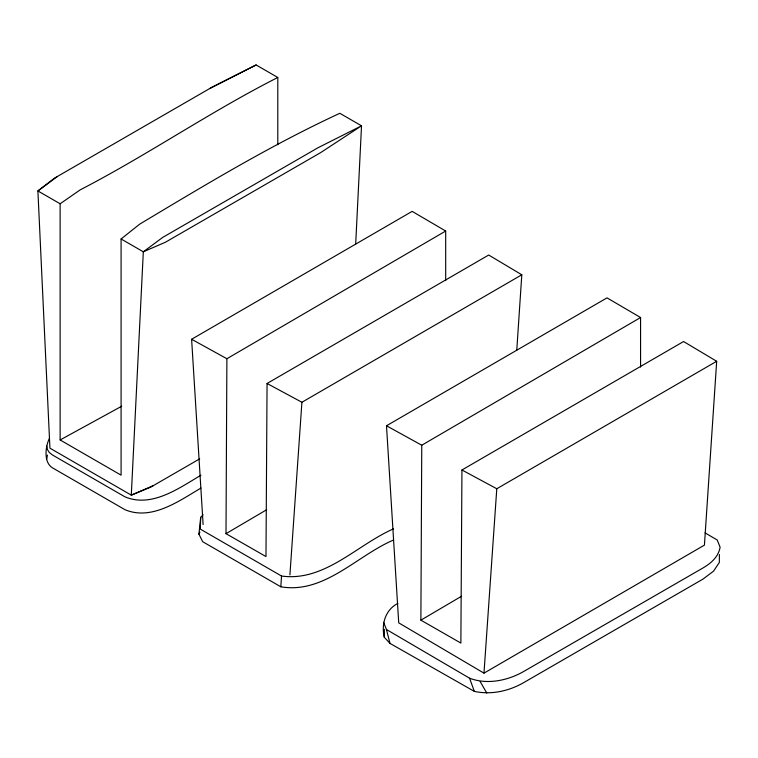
<?xml version="1.0" encoding="UTF-8"?>
<svg xmlns="http://www.w3.org/2000/svg" width="758" height="758" viewBox="0 0 758 758"><rect width="100%" height="100%" fill="white"/><g stroke="black" fill="none" stroke-linecap="round" stroke-linejoin="round"><path stroke-width="1.14" d="M516.776 350.205L521.807 274.784L488.702 255.029L267.062 383.482L265.982 556.571L225.998 533.66L226.888 358.733L445.685 231.029L412.153 211.368L191.613 339.271L203.116 524.555M420.88 620.158L421.761 445.23L640.567 317.526L607.025 297.866L386.495 425.769L398.727 622.858L483.983 673.142L704.428 545.116L716.68 361.282L683.574 341.526L461.944 469.979L460.864 643.068L420.88 620.158L461.565 596.233M719.389 554.505L719.333 562.493L713.553 571.144L702.912 579.15L522.83 683.119C508.239 691.277 490.814 694.991 474.337 691.381L389.982 643.39L384.297 637.288L384.344 629.311M203.087 514.758L200.699 517.363L200.311 529.103L281.521 576.023C324.519 582.078 357.094 544.727 393.468 528.876M355.691 243.943L361.528 125.819L339.83 113.293C270.549 145.337 205.124 184.943 139.728 224.131L121.09 238.969L121.09 475.152L60.128 439.962L60.128 203.769L80.282 189.803C147.63 154.992 210.203 111.748 277.798 77.477L277.798 144.797M393.288 540.122C356.762 555.775 324.045 594.225 280.82 586.787L281.521 576.023M289.916 574.905L301.911 402.271L521.807 274.784M483.983 673.142L496.784 488.758L716.68 361.282M280.82 586.787L202.689 541.705L198.909 534.125L200.699 517.363M200.965 488.057C179.125 500.915 151.695 520.983 124.928 509.67L52.567 467.885C43.395 462.484 45.357 446.405 49.46 438.304M46.75 458.865L47.441 455.084M384.297 637.288C381.141 624.213 385.358 609.735 397.846 603.425M198.909 534.125L199.894 532.107M57.295 176.538L37.9 190.94L49.924 448.158L131.295 495.145L150.69 487.148L199.695 458.855M225.998 533.66L266.683 509.736M200.965 475.209C179.125 488.067 151.695 508.135 124.928 496.822L52.567 455.037L49.355 452.545L47.394 449.494L46.75 446.017M121.706 406.231L60.128 439.962M209.691 88.553L256.109 64.961L277.798 77.477M256.109 64.961L212.467 86.952L54.519 178.139L37.9 190.94L60.128 203.769M153.467 485.546L131.295 495.145L143.319 251.798L162.714 237.396L317.886 147.81L361.528 125.819L320.653 152.614L165.481 242.2L143.319 251.798L121.09 238.969M383.586 622.327L386.457 629.5L469.581 678.211C486.863 684.834 506.922 680.788 522.83 671.976L702.912 568.007C710.909 563.365 718.556 556.836 720.1 547.191L717.229 540.009L705.063 532.883M461.944 469.979L496.784 488.758M267.062 383.482L301.911 402.271M386.495 425.769L421.761 445.23M191.613 339.271L226.888 358.733M480.146 681.489L486.769 693.039M469.581 678.211L474.337 691.381M386.457 629.5L389.982 643.39M640.567 317.526L640.567 367.08M445.685 231.029L445.695 280.583"/></g></svg>
